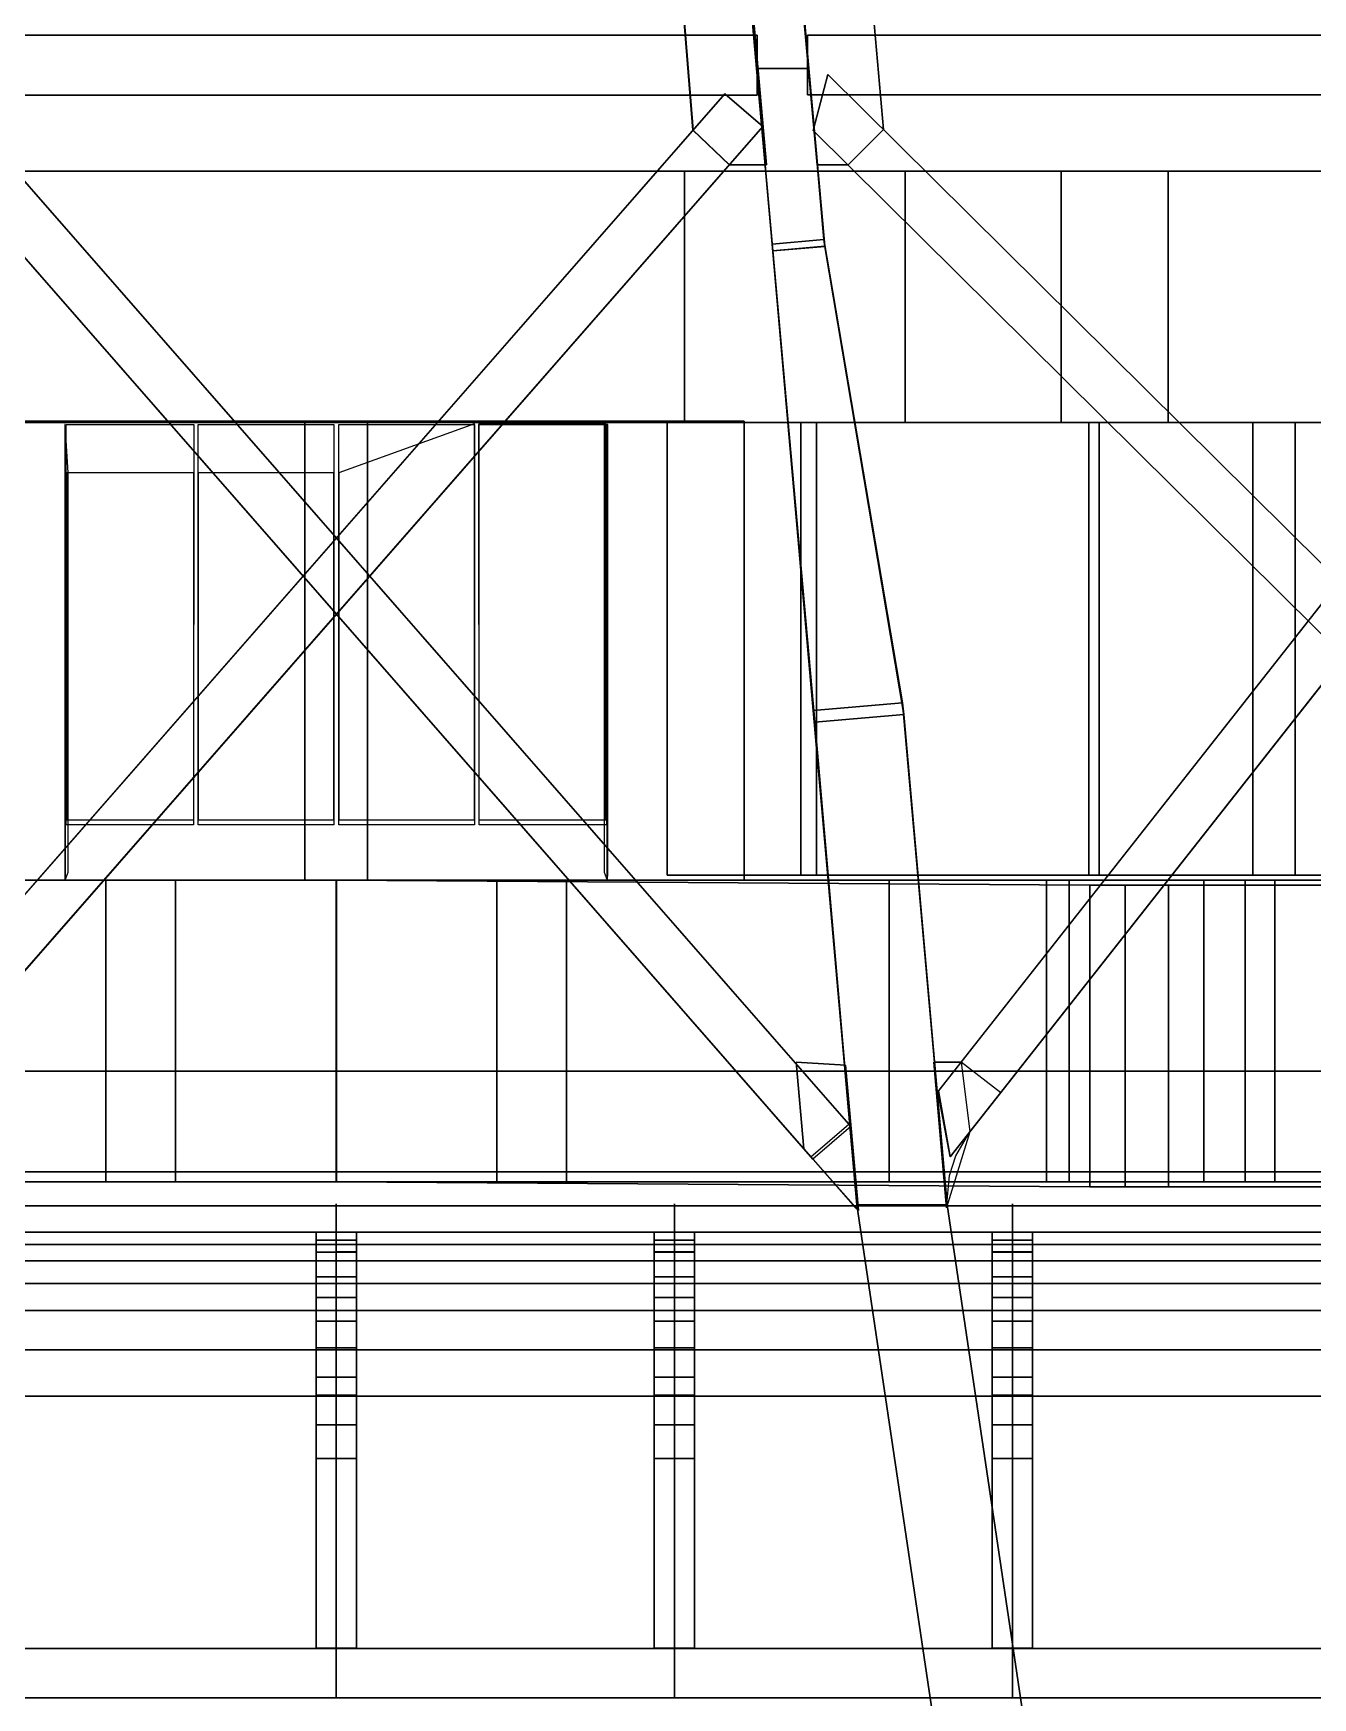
# Model space of a CAD drawing. Extents: x -24 to 24, y 14 to 139.
# Drawn here: x -1.19 to 3.82, y 56.73 to 63.25 of the extents above; entities that cross this region are included whole.
import ezdxf

# ---------------------------------------------------------------- set-up
doc = ezdxf.new("R2010")
doc.units = 0

msp = doc.modelspace()

# ---------------------------------------------------------------- linework, layer by layer
at = {"layer": 'sssss', "color": 253}
for points in [[(1.3966, 62.8691, 5.7753), (1.3448, 63.5037, 5.6901), (1.4905, 63.635, 5.6725), (1.6055, 63.635, 5.6725), (1.685, 62.7332, 5.7935), (1.5385, 62.7332, 5.7935)], [(1.6847, 62.7332, -5.7935), (1.6052, 63.6349, -5.6725), (1.4918, 63.6349, -5.6725), (1.3461, 63.5036, -5.6901), (1.3978, 62.869, -5.7753), (1.5397, 62.7332, -5.7935)], [(2.0961, 63.4047, -5.7038), (2.0399, 63.6503, -5.6708), (1.7997, 63.6503, -5.6708), (1.8832, 62.7332, -5.7939), (2.004, 62.7332, -5.7939), (2.1432, 62.8713, -5.7753)], [(1.8832, 62.7333, 5.7939), (1.7997, 63.6503, 5.6708), (2.0399, 63.6503, 5.6708), (2.0961, 63.4047, 5.7038), (2.1432, 62.8713, 5.7753), (2.004, 62.7333, 5.7939)], [(-1.0494, 59.964, -4.7736), (-1.0494, 61.5272, -4.7734), (-1.0612, 61.7169, -4.2716), (-1.0612, 59.933, -4.2716), (-1.0494, 59.9641, -4.7712)], [(1.0612, 61.7169, -4.2716), (1.0494, 61.7193, -4.7734), (1.0494, 59.964, -4.7736), (1.0494, 59.9641, -4.7712), (1.0612, 59.933, -4.2716)], [(2.988, 61.7243, 5.577), (1.8187, 61.7243, 4.4078), (1.8806, 61.7243, 4.346), (1.296, 61.7243, 3.7614), (3.5893, 61.7243, 1.4735), (5.0785, 61.7243, 2.9628), (5.0785, 61.7243, 3.2133), (4.6744, 61.7243, 3.6165), (4.0063, 61.7243, 2.9484), (2.9471, 61.7243, 4.005), (3.7545, 61.7243, 4.8123)], [(2.9471, 59.9527, 4.005), (4.0063, 59.9527, 2.9484), (4.6744, 59.9527, 3.6165), (5.0785, 59.9527, 3.2133), (5.0785, 59.9527, 2.9628), (3.5893, 59.9527, 1.4735), (1.296, 59.9527, 3.7614), (1.8806, 59.9527, 4.346), (1.8187, 59.9527, 4.4078), (2.988, 59.9527, 5.577), (3.7545, 59.9527, 4.8123)], [(1.9947, 59.2091, -6.2671), (1.8011, 59.2207, -6.265), (1.8311, 58.8807, -6.3106), (2.0314, 58.6516, -6.3413), (2.0449, 58.64, -6.3435)], [(2.4012, 58.7764, -6.3246), (2.4267, 58.8534, -6.3142), (2.4813, 58.9471, -6.3017), (2.6021, 59.1007, -6.2811), (2.4469, 59.2207, -6.265), (2.3395, 59.2197, -6.2646), (2.3896, 58.6506, -6.3409), (2.3897, 58.6516, -6.3413)], [(2.3896, 58.6506, 6.3409), (2.3395, 59.2197, 6.2646), (2.4469, 59.2207, 6.265), (2.4813, 58.9472, 6.3017), (2.3897, 58.6516, 6.3413)], [(-6.836, 58.752, -8.1004), (6.836, 58.752, -8.1004), (8.1004, 58.752, -6.836), (8.1004, 58.752, 6.836), (6.836, 58.752, 8.1004), (-6.6194, 58.752, 8.0585), (-8.0585, 58.752, 6.6194), (-8.1004, 58.752, -6.836)], [(-8.0585, 58.6576, 6.6194), (-8.1004, 58.6576, -6.836), (-6.836, 58.6576, -8.1004), (6.836, 58.6576, -8.1004), (8.1004, 58.6576, -6.836), (8.1004, 58.6576, 6.836), (6.836, 58.6576, 8.1004), (-6.6194, 58.6576, 8.0585)], [(0, 58.6654, -6.3302), (0, 56.7362, -6.7842), (0, 56.7362, -6.8651), (0, 57.6724, -7.0595), (0, 57.8047, -7.1059), (0, 57.9203, -7.1615), (0, 57.9907, -7.2022), (0, 58.1056, -7.2837), (0, 58.2099, -7.3769), (0, 58.3033, -7.4814), (0, 58.3844, -7.5955), (0, 58.4811, -7.7821), (0, 58.5275, -7.914), (0, 58.5591, -8.0506), (0, 58.6654, -8.0506)], [(0, 58.5591, 8.0506), (0, 58.5275, 7.914), (0, 58.4811, 7.7821), (0, 58.3844, 7.5955), (0, 58.3033, 7.4814), (0, 58.2099, 7.3769), (0, 58.1056, 7.2837), (0, 57.9908, 7.2022), (0, 57.9203, 7.1615), (0, 57.8047, 7.1059), (0, 57.6725, 7.0595), (0, 56.7362, 6.8651), (0, 56.7362, 6.7842), (0, 58.6654, 6.3302), (0, 58.6654, 8.0506)], [(0, 58.6654, 6.3302), (0, 56.7363, 6.7842), (0, 56.7363, 6.8651), (0, 57.6725, 7.0595), (0, 57.8047, 7.1059), (0, 57.9203, 7.1615), (0, 57.9908, 7.2022), (0, 58.1056, 7.2837), (0, 58.2099, 7.3769), (0, 58.3033, 7.4814), (0, 58.3844, 7.5955), (0, 58.4811, 7.7821), (0, 58.5276, 7.914), (0, 58.5591, 8.0506), (0, 58.6654, 8.0506)], [(0, 58.5591, -8.0506), (0, 58.5275, -7.914), (0, 58.4811, -7.7821), (0, 58.3844, -7.5955), (0, 58.3033, -7.4814), (0, 58.2099, -7.3769), (0, 58.1056, -7.2837), (0, 57.9908, -7.2022), (0, 57.9203, -7.1615), (0, 57.8047, -7.1059), (0, 57.6725, -7.0595), (0, 56.7362, -6.8651), (0, 56.7362, -6.7842), (0, 58.6654, -6.3302), (0, 58.6654, -8.0506)], [(1.3239, 58.6654, 6.3302), (1.3239, 56.7363, 6.7842), (1.3239, 56.7363, 6.8651), (1.3239, 57.6725, 7.0595), (1.3239, 57.8047, 7.1059), (1.3239, 57.9203, 7.1615), (1.3239, 57.9908, 7.2022), (1.3239, 58.1056, 7.2837), (1.3239, 58.2099, 7.3769), (1.3239, 58.3033, 7.4814), (1.3239, 58.3844, 7.5955), (1.3239, 58.4811, 7.7821), (1.3239, 58.5276, 7.914), (1.3239, 58.5591, 8.0506), (1.3239, 58.6654, 8.0506)], [(1.3239, 58.5591, -8.0506), (1.3239, 58.5275, -7.914), (1.3239, 58.4811, -7.7821), (1.3239, 58.3844, -7.5955), (1.3239, 58.3033, -7.4814), (1.3239, 58.2099, -7.3769), (1.3239, 58.1056, -7.2837), (1.3239, 57.9908, -7.2022), (1.3239, 57.9203, -7.1615), (1.3239, 57.8047, -7.1059), (1.3239, 57.6725, -7.0595), (1.3239, 56.7362, -6.8651), (1.3239, 56.7362, -6.7842), (1.3239, 58.6654, -6.3302), (1.3239, 58.6654, -8.0506)], [(2.6478, 58.6654, 6.3302), (2.6478, 56.7363, 6.7842), (2.6478, 56.7363, 6.8651), (2.6478, 57.6725, 7.0595), (2.6478, 57.8047, 7.1059), (2.6478, 57.9203, 7.1615), (2.6478, 57.9908, 7.2022), (2.6478, 58.1056, 7.2837), (2.6478, 58.2099, 7.3769), (2.6478, 58.3033, 7.4814), (2.6478, 58.3844, 7.5955), (2.6478, 58.4811, 7.7821), (2.6478, 58.5276, 7.914), (2.6478, 58.5591, 8.0506), (2.6478, 58.6654, 8.0506)], [(2.6478, 58.5591, -8.0506), (2.6478, 58.5275, -7.914), (2.6478, 58.4811, -7.7821), (2.6478, 58.3844, -7.5955), (2.6478, 58.3033, -7.4814), (2.6478, 58.2099, -7.3769), (2.6478, 58.1056, -7.2837), (2.6478, 57.9908, -7.2022), (2.6478, 57.9203, -7.1615), (2.6478, 57.8047, -7.1059), (2.6478, 57.6725, -7.0595), (2.6478, 56.7362, -6.8651), (2.6478, 56.7362, -6.7842), (2.6478, 58.6654, -6.3302), (2.6478, 58.6654, -8.0506)]]:
    msp.add_polyline3d(points, close=True, dxfattribs=at)
for points in [[(-2.2275, 62.7087, -5.3445), (2.2275, 62.7087, -5.3445), (2.839, 62.7087, -4.7321), (1.3641, 62.7087, -3.2571), (3.2571, 62.7087, -1.3641), (4.732, 62.7087, -2.8391)], [(4.3337, 62.7087, 5.3445), (-2.2275, 62.7087, 5.3445)], [(-2.2275, 61.7244, 5.3445), (4.3337, 61.7244, 5.3445)], [(4.732, 61.7244, -2.8391), (3.2571, 61.7244, -1.3641), (1.3641, 61.7244, -3.2571), (2.839, 61.7244, -4.7321), (2.2275, 61.7244, -5.3445), (-2.2275, 61.7244, -5.3445)], [(-2.87, 59.9331, -5.6131), (-0.9018, 59.9331, -5.6138), (-0.9018, 59.9331, -6.05), (-0.6296, 59.9331, -6.3225), (0, 59.9331, -6.3228), (0.6285, 59.9331, -6.3229), (0.9018, 59.9331, -6.0502), (0.902, 59.9331, -5.6139), (2.8696, 59.9331, -5.6136), (2.8696, 59.9331, -5.338), (3.5597, 59.9331, -5.3379), (3.5597, 59.9331, -5.0702), (2.1647, 59.9331, -3.6759), (2.1647, 59.9331, -3.3975), (2.7811, 59.9331, -2.7811), (3.3975, 59.9331, -2.1647), (3.6759, 59.9331, -2.1647), (5.0713, 59.9331, -3.5594)], [(4.0106, 59.9134, 4.894), (3.259, 59.9134, 5.6457), (3.0893, 59.9134, 5.4752), (2.951, 59.9134, 5.6144), (0.0008, 59.9331, 5.6139), (0.0009, 59.9331, 5.6532), (-1.4364, 59.9331, 5.6533)], [(5.0713, 58.752, -3.5594), (3.6759, 58.752, -2.1647), (3.3975, 58.752, -2.1647), (2.7811, 58.752, -2.7811), (2.1647, 58.752, -3.3975), (2.1647, 58.752, -3.6759), (3.5597, 58.752, -5.0702), (3.5597, 58.752, -5.3379), (2.8696, 58.752, -5.338), (2.8696, 58.752, -5.6136), (0.902, 58.752, -5.6139), (0.9018, 58.752, -6.0502), (0.6285, 58.752, -6.3229), (0, 58.752, -6.3228), (-0.6296, 58.752, -6.3225), (-0.9018, 58.752, -6.05), (-0.9018, 58.752, -5.6138), (-2.87, 58.752, -5.6131)], [(-1.4364, 58.752, 5.6533), (0.0009, 58.752, 5.6532), (0.0008, 58.752, 5.6139), (2.951, 58.7323, 5.6144), (3.0893, 58.7323, 5.4752), (3.259, 58.7323, 5.6457), (4.0106, 58.7323, 4.894)]]:
    msp.add_polyline3d(points, dxfattribs=at)
for points in [[(1.8505, 63.1102, 5.7469), (1.6457, 63.1102, 5.7469), (1.2743, 67.3228, 5.1816), (1.479, 67.3228, 5.1817)], [(1.6457, 63.1102, 5.7469), (1.6457, 63.1102, 5.5422), (1.2743, 67.3228, 4.9769), (1.2743, 67.3228, 5.1816)], [(1.6457, 63.1102, 5.5422), (1.8505, 63.1102, 5.5422), (1.479, 67.3228, 4.9769), (1.2743, 67.3228, 4.9769)], [(1.2743, 67.3228, -5.1816), (1.6457, 63.1102, -5.7469), (1.8505, 63.1102, -5.7469), (1.479, 67.3228, -5.1817)], [(1.2743, 67.3228, -4.9769), (1.6457, 63.1102, -5.5422), (1.6457, 63.1102, -5.7469), (1.2743, 67.3228, -5.1816)], [(1.479, 67.3228, -4.9769), (1.8505, 63.1102, -5.5422), (1.6457, 63.1102, -5.5422), (1.2743, 67.3228, -4.9769)], [(1.8505, 63.1102, 5.5422), (1.8505, 63.1102, 5.7469), (1.479, 67.3228, 5.1817), (1.479, 67.3228, 4.9769)], [(1.479, 67.3228, -5.1817), (1.8505, 63.1102, -5.7469), (1.8505, 63.1102, -5.5422), (1.479, 67.3228, -4.9769)], [(-1.6485, 63.0064, -5.7569), (1.6485, 63.0064, -5.7569), (1.6485, 63.2406, -5.7255), (-1.6485, 63.2406, -5.7255)], [(1.6485, 63.0065, 5.7569), (-1.6485, 63.0065, 5.7569), (-1.6485, 63.2406, 5.7255), (1.6485, 63.2406, 5.7255)], [(1.8454, 63.0067, -5.7569), (5.5442, 63.0067, -5.7569), (5.5259, 63.2408, -5.7255), (1.8454, 63.2408, -5.7255)], [(5.5442, 63.0067, 5.7569), (1.8454, 63.0067, 5.7569), (1.8454, 63.2408, 5.7255), (5.5259, 63.2408, 5.7255)], [(1.9095, 62.4406, 5.8368), (1.7063, 62.4232, 5.8392), (1.6457, 63.1102, 5.7469), (1.8505, 63.1102, 5.7469)], [(1.7063, 62.4232, 5.8392), (1.7098, 62.3965, 5.6379), (1.6457, 63.1102, 5.5422), (1.6457, 63.1102, 5.7469)], [(1.7098, 62.3965, 5.6379), (1.9131, 62.4142, 5.6356), (1.8505, 63.1102, 5.5422), (1.6457, 63.1102, 5.5422)], [(1.6457, 63.1102, -5.7469), (1.7063, 62.4232, -5.8392), (1.9095, 62.4405, -5.8368), (1.8505, 63.1102, -5.7469)], [(1.6457, 63.1102, -5.5422), (1.7098, 62.3964, -5.6379), (1.7063, 62.4232, -5.8392), (1.6457, 63.1102, -5.7469)], [(1.8505, 63.1102, -5.5422), (1.9131, 62.4141, -5.6356), (1.7098, 62.3964, -5.6379), (1.6457, 63.1102, -5.5422)], [(1.9131, 62.4142, 5.6356), (1.9095, 62.4406, 5.8368), (1.8505, 63.1102, 5.7469), (1.8505, 63.1102, 5.5422)], [(1.8505, 63.1102, -5.7469), (1.9095, 62.4405, -5.8368), (1.9131, 62.4141, -5.6356), (1.8505, 63.1102, -5.5422)], [(1.9247, 63.0873, -5.7438), (1.8677, 62.8678, -5.7732), (5.9467, 58.8277, -6.3153), (5.9362, 59.114, -6.2769)], [(1.9247, 63.0873, 5.7438), (5.9362, 59.1141, 6.2769), (5.9467, 58.8278, 6.3153), (1.8677, 62.8679, 5.7732)], [(5.5732, 62.8737, 5.7724), (2.404, 58.8494, 6.3124), (2.3553, 59.1041, 6.2782), (5.4823, 63.0762, 5.7453)], [(5.4823, 63.0761, -5.7453), (2.3584, 59.1078, -6.2768), (2.4035, 58.8491, -6.3127), (5.6375, 62.9561, -5.7614)], [(1.5214, 63.0115, -5.7561), (-2.0153, 58.9679, -6.2987), (-1.8666, 58.8401, -6.3158), (1.6701, 62.8837, -5.7732)], [(1.5213, 63.0113, 5.754), (1.67, 62.8835, 5.7711), (-1.8584, 58.8495, 6.3124), (-2.0071, 58.9773, 6.2952)], [(-1.5214, 63.0115, 5.7561), (2.0153, 58.9679, 6.2987), (1.8666, 58.8401, 6.3158), (-1.6701, 62.8837, 5.7732)], [(-1.5213, 63.0113, -5.754), (-1.67, 62.8835, -5.7711), (1.8584, 58.8495, -6.3124), (2.0071, 58.9773, -6.2952)], [(-2.2275, 62.7087, 5.3445), (4.3337, 62.7087, 5.3445), (4.3337, 61.7244, 5.3445), (-2.2275, 61.7244, 5.3445)], [(2.2275, 62.7087, -5.3445), (-2.2275, 62.7087, -5.3445), (-2.2275, 61.7244, -5.3445), (2.2275, 61.7244, -5.3445)], [(3.2571, 62.7087, -1.3641), (1.3641, 62.7087, -3.2571), (1.3641, 61.7244, -3.2571), (3.2571, 61.7244, -1.3641)], [(1.3641, 62.7087, -3.2571), (2.839, 62.7087, -4.7321), (2.839, 61.7244, -4.7321), (1.3641, 61.7244, -3.2571)], [(2.839, 62.7087, -4.7321), (2.2275, 62.7087, -5.3445), (2.2275, 61.7244, -5.3445), (2.839, 61.7244, -4.7321)], [(4.732, 62.7087, -2.8391), (3.2571, 62.7087, -1.3641), (3.2571, 61.7244, -1.3641), (4.732, 61.7244, -2.8391)], [(2.2169, 60.6276, 6.0813), (1.8673, 60.5976, 6.0853), (1.7063, 62.4232, 5.8392), (1.9095, 62.4406, 5.8368)], [(1.7063, 62.4232, -5.8392), (1.8673, 60.5976, -6.0853), (2.2169, 60.6275, -6.0813), (1.9095, 62.4405, -5.8368)], [(1.8673, 60.5976, 6.0853), (1.8735, 60.5516, 5.7372), (1.7098, 62.3965, 5.6379), (1.7063, 62.4232, 5.8392)], [(1.7098, 62.3964, -5.6379), (1.8735, 60.5516, -5.7372), (1.8673, 60.5976, -6.0853), (1.7063, 62.4232, -5.8392)], [(2.2231, 60.5815, 5.7332), (2.2169, 60.6276, 6.0813), (1.9095, 62.4406, 5.8368), (1.9131, 62.4142, 5.6356)], [(1.9095, 62.4405, -5.8368), (2.2169, 60.6275, -6.0813), (2.2231, 60.5815, -5.7332), (1.9131, 62.4141, -5.6356)], [(1.8735, 60.5516, 5.7372), (2.2231, 60.5815, 5.7332), (1.9131, 62.4142, 5.6356), (1.7098, 62.3965, 5.6379)], [(1.9131, 62.4141, -5.6356), (2.2231, 60.5815, -5.7332), (1.8735, 60.5516, -5.7372), (1.7098, 62.3964, -5.6379)], [(-0.1225, 61.7292, -1.5969), (1.5969, 61.7292, 0.1225), (0.122, 61.7292, 1.5965), (-1.5969, 61.7292, -0.1216)], [(0.122, 59.933, 1.5965), (-1.5969, 59.933, -0.1216), (-1.5969, 61.7292, -0.1216), (0.122, 61.7292, 1.5965)], [(-1.5969, 59.933, -0.1216), (-0.1225, 59.933, -1.5969), (-0.1225, 61.7292, -1.5969), (-1.5969, 61.7292, -0.1216)], [(-1.0612, 59.933, -4.2519), (-1.0612, 61.7169, -4.2519), (-1.0631, 61.7169, -3.75), (-1.063, 59.9525, -3.7402)], [(-1.0577, 60.1494, -3.7316), (-1.0576, 61.7169, -3.7316), (-0.558, 61.7169, -3.0973), (-0.5594, 60.1493, -3.0962)], [(-0.5413, 60.1493, -3.0906), (-0.5413, 61.7169, -3.0906), (-0.0098, 61.7169, -3.0906), (-0.0098, 60.1493, -3.0906)], [(-0.1225, 59.933, -1.5969), (1.5969, 59.933, 0.1225), (1.5969, 61.7292, 0.1225), (-0.1225, 61.7292, -1.5969)], [(0.5413, 61.7193, -5.2953), (0.0098, 61.5272, -5.2953), (0.0098, 60.169, -5.2953), (0.5413, 60.169, -5.2953)], [(0.0098, 61.7169, -3.0906), (0.5413, 61.7169, -3.0906), (0.5413, 60.1493, -3.0906), (0.0098, 60.1493, -3.0906)], [(1.5969, 59.933, 0.1225), (0.122, 59.933, 1.5965), (0.122, 61.7292, 1.5965), (1.5969, 61.7292, 0.1225)], [(0.5579, 61.7193, -5.2886), (0.5579, 60.169, -5.2886), (1.0561, 60.169, -4.7904), (1.0559, 61.7193, -4.7905)], [(0.558, 61.7169, -3.0973), (1.0576, 61.7169, -3.7316), (1.0577, 60.1494, -3.7316), (0.5594, 60.1493, -3.0962)], [(1.0631, 61.7169, -3.75), (1.0612, 61.7169, -4.2519), (1.0612, 59.933, -4.2519), (1.063, 59.9525, -3.7402)], [(1.296, 61.7243, 3.7614), (1.8806, 61.7243, 4.346), (1.8806, 59.9527, 4.346), (1.296, 59.9527, 3.7614)], [(3.5893, 61.7243, 1.4735), (1.296, 61.7243, 3.7614), (1.296, 59.9527, 3.7614), (3.5893, 59.9527, 1.4735)], [(1.8187, 61.7243, 4.4078), (2.988, 61.7243, 5.577), (2.988, 59.9527, 5.577), (1.8187, 59.9527, 4.4078)], [(1.8806, 61.7243, 4.346), (1.8187, 61.7243, 4.4078), (1.8187, 59.9527, 4.4078), (1.8806, 59.9527, 4.346)], [(2.9471, 61.7243, 4.005), (4.0063, 61.7243, 2.9484), (4.0063, 59.9527, 2.9484), (2.9471, 59.9527, 4.005)], [(3.7545, 61.7243, 4.8123), (2.9471, 61.7243, 4.005), (2.9471, 59.9527, 4.005), (3.7545, 59.9527, 4.8123)], [(2.988, 61.7243, 5.577), (3.7545, 61.7243, 4.8123), (3.7545, 59.9527, 4.8123), (2.988, 59.9527, 5.577)], [(5.0785, 61.7243, 2.9628), (3.5893, 61.7243, 1.4735), (3.5893, 59.9527, 1.4735), (5.0785, 59.9527, 2.9628)], [(-1.0561, 60.169, -4.7904), (-0.5579, 60.169, -5.2886), (-0.5579, 61.5272, -5.2886), (-1.0559, 61.5272, -4.7905)], [(-0.0098, 60.169, -5.2953), (-0.0098, 61.5272, -5.2953), (-0.5413, 61.5272, -5.2953), (-0.5413, 60.169, -5.2953)], [(2.3923, 58.6614, 6.3453), (2.0379, 58.6614, 6.3453), (1.8673, 60.5976, 6.0853), (2.2169, 60.6276, 6.0813)], [(1.8673, 60.5976, -6.0853), (2.0379, 58.6614, -6.3453), (2.3923, 58.6614, -6.3453), (2.2169, 60.6275, -6.0813)], [(2.0379, 58.6614, 6.3453), (2.038, 58.6614, 5.9909), (1.8735, 60.5516, 5.7372), (1.8673, 60.5976, 6.0853)], [(1.8735, 60.5516, -5.7372), (2.038, 58.6614, -5.9909), (2.0379, 58.6614, -6.3453), (1.8673, 60.5976, -6.0853)], [(2.3923, 58.6614, 5.991), (2.3923, 58.6614, 6.3453), (2.2169, 60.6276, 6.0813), (2.2231, 60.5815, 5.7332)], [(2.2169, 60.6275, -6.0813), (2.3923, 58.6614, -6.3453), (2.3923, 58.6614, -5.991), (2.2231, 60.5815, -5.7332)], [(2.038, 58.6614, 5.9909), (2.3923, 58.6614, 5.991), (2.2231, 60.5815, 5.7332), (1.8735, 60.5516, 5.7372)], [(2.2231, 60.5815, -5.7332), (2.3923, 58.6614, -5.991), (2.038, 58.6614, -5.9909), (1.8735, 60.5516, -5.7372)], [(-0.9018, 59.9331, -5.6138), (-2.87, 59.9331, -5.6131), (-2.87, 58.752, -5.6131), (-0.9018, 58.752, -5.6138)], [(0.122, 59.933, 1.5965), (1.5969, 59.933, 0.1225), (-0.1225, 59.933, -1.5969), (-1.5969, 59.933, -0.1216)], [(-1.4364, 58.752, 5.6533), (-1.4364, 59.9331, 5.6533), (0.0009, 59.9331, 5.6532), (0.0009, 58.752, 5.6532)], [(-0.9018, 59.9331, -6.05), (-0.9018, 59.9331, -5.6138), (-0.9018, 58.752, -5.6138), (-0.9018, 58.752, -6.05)], [(-0.6296, 59.9331, -6.3225), (-0.9018, 59.9331, -6.05), (-0.9018, 58.752, -6.05), (-0.6296, 58.752, -6.3225)], [(0, 59.9331, -6.3228), (-0.6296, 59.9331, -6.3225), (-0.6296, 58.752, -6.3225), (0, 58.752, -6.3228)], [(0.6285, 59.9331, -6.3229), (0, 59.9331, -6.3228), (0, 58.752, -6.3228), (0.6285, 58.752, -6.3229)], [(0.0008, 58.752, 5.6139), (0.0009, 58.752, 5.6532), (0.0009, 59.9331, 5.6532), (0.0008, 59.9331, 5.6139)], [(0.0008, 58.752, 5.6139), (0.0008, 59.9331, 5.6139), (2.951, 59.9134, 5.6144), (2.951, 58.7323, 5.6144)], [(0.9018, 59.9331, -6.0502), (0.6285, 59.9331, -6.3229), (0.6285, 58.752, -6.3229), (0.9018, 58.752, -6.0502)], [(0.902, 59.9331, -5.6139), (0.9018, 59.9331, -6.0502), (0.9018, 58.752, -6.0502), (0.902, 58.752, -5.6139)], [(2.8696, 59.9331, -5.6136), (0.902, 59.9331, -5.6139), (0.902, 58.752, -5.6139), (2.8696, 58.752, -5.6136)], [(2.1647, 59.9331, -3.6759), (3.5597, 59.9331, -5.0702), (3.5597, 58.752, -5.0702), (2.1647, 58.752, -3.6759)], [(2.1647, 59.9331, -3.3975), (2.1647, 59.9331, -3.6759), (2.1647, 58.752, -3.6759), (2.1647, 58.752, -3.3975)], [(2.7811, 59.9331, -2.7811), (2.1647, 59.9331, -3.3975), (2.1647, 58.752, -3.3975), (2.7811, 58.752, -2.7811)], [(2.7811, 58.752, -2.7811), (3.3975, 58.752, -2.1647), (3.3975, 59.9331, -2.1647), (2.7811, 59.9331, -2.7811)], [(2.8696, 59.9331, -5.338), (2.8696, 59.9331, -5.6136), (2.8696, 58.752, -5.6136), (2.8696, 58.752, -5.338)], [(3.5597, 59.9331, -5.3379), (2.8696, 59.9331, -5.338), (2.8696, 58.752, -5.338), (3.5597, 58.752, -5.3379)], [(2.951, 59.9134, 5.6144), (3.0893, 59.9134, 5.4752), (3.0893, 58.7323, 5.4752), (2.951, 58.7323, 5.6144)], [(3.0893, 59.9134, 5.4752), (3.259, 59.9134, 5.6457), (3.259, 58.7323, 5.6457), (3.0893, 58.7323, 5.4752)], [(3.259, 59.9134, 5.6457), (4.0106, 59.9134, 4.894), (4.0106, 58.7323, 4.894), (3.259, 58.7323, 5.6457)], [(3.3975, 58.752, -2.1647), (3.6759, 58.752, -2.1647), (3.6759, 59.9331, -2.1647), (3.3975, 59.9331, -2.1647)], [(3.5597, 59.9331, -5.0702), (3.5597, 59.9331, -5.3379), (3.5597, 58.752, -5.3379), (3.5597, 58.752, -5.0702)], [(3.6759, 58.752, -2.1647), (5.0713, 58.752, -3.5594), (5.0713, 59.9331, -3.5594), (3.6759, 59.9331, -2.1647)], [(-0.0003, 59.1852, 8.0414), (0.0002, 59.1852, 8.1005), (-6.8113, 59.1852, 8.1009), (-6.8118, 59.1852, 8.0418)], [(-0.0003, 58.7915, 8.0414), (-0.0003, 59.1852, 8.0414), (-6.8118, 59.1852, 8.0418), (-6.8118, 58.7915, 8.0418)], [(-6.8118, 58.7913, -8.1004), (0.0008, 58.7913, -8.1004), (0.0007, 59.185, -8.1004), (-6.8118, 59.185, -8.1004)], [(-6.8118, 59.185, -8.0414), (0.0008, 59.185, -8.0414), (0.0008, 58.7913, -8.0414), (-6.8118, 58.7913, -8.0414)], [(-6.8118, 59.185, -8.1004), (0.0007, 59.185, -8.1004), (0.0008, 59.185, -8.0414), (-6.8118, 59.185, -8.0414)], [(0.0002, 59.1852, 8.1005), (0.0002, 58.7915, 8.1005), (-6.8114, 58.7915, 8.1009), (-6.8113, 59.1852, 8.1009)], [(-0.0007, 59.1851, 8.1004), (-0.0008, 58.7914, 8.1004), (-0.0008, 58.7914, 8.0414), (-0.0008, 59.1851, 8.0414)], [(6.8118, 58.7914, 8.1004), (-0.0008, 58.7914, 8.1004), (-0.0007, 59.1851, 8.1004), (6.8118, 59.1851, 8.1004)], [(6.8118, 59.1851, 8.0414), (-0.0008, 59.1851, 8.0414), (-0.0008, 58.7914, 8.0414), (6.8118, 58.7914, 8.0414)], [(6.8118, 59.1851, 8.1004), (-0.0007, 59.1851, 8.1004), (-0.0008, 59.1851, 8.0414), (6.8118, 59.1851, 8.0414)], [(-0.0003, 58.7915, 8.0414), (0.0002, 58.7915, 8.1005), (0.0002, 59.1852, 8.1005), (-0.0003, 59.1852, 8.0414)], [(0.0003, 58.7915, -8.0414), (-0.0002, 58.7915, -8.1005), (-0.0002, 59.1852, -8.1005), (0.0003, 59.1852, -8.0414)], [(-0.0002, 59.1852, -8.1005), (-0.0002, 58.7915, -8.1005), (6.8114, 58.7915, -8.1009), (6.8113, 59.1852, -8.1009)], [(0.0003, 59.1852, -8.0414), (-0.0002, 59.1852, -8.1005), (6.8113, 59.1852, -8.1009), (6.8118, 59.1852, -8.0418)], [(0.0003, 58.7915, -8.0414), (0.0003, 59.1852, -8.0414), (6.8118, 59.1852, -8.0418), (6.8118, 58.7915, -8.0418)], [(0.0007, 59.185, -8.1004), (0.0008, 58.7913, -8.1004), (0.0008, 58.7913, -8.0414), (0.0008, 59.185, -8.0414)], [(1.8311, 58.8807, 6.3106), (1.8011, 59.2207, 6.265), (1.9947, 59.2091, 6.2671), (2.0449, 58.64, 6.3435)], [(0.0002, 58.7915, 8.1005), (-0.0003, 58.7915, 8.0414), (-6.8118, 58.7915, 8.0418), (-6.8114, 58.7915, 8.1009)], [(-6.8118, 58.7913, -8.0414), (0.0008, 58.7913, -8.0414), (0.0008, 58.7913, -8.1004), (-6.8118, 58.7913, -8.1004)], [(6.8118, 58.7914, 8.0414), (-0.0008, 58.7914, 8.0414), (-0.0008, 58.7914, 8.1004), (6.8118, 58.7914, 8.1004)], [(-0.0002, 58.7915, -8.1005), (0.0003, 58.7915, -8.0414), (6.8118, 58.7915, -8.0418), (6.8114, 58.7915, -8.1009)], [(-6.836, 58.6576, -8.1004), (6.836, 58.6576, -8.1004), (6.836, 58.752, -8.1004), (-6.836, 58.752, -8.1004)], [(6.836, 58.6576, 8.1004), (-6.6194, 58.6576, 8.0585), (-6.6194, 58.752, 8.0585), (6.836, 58.752, 8.1004)], [(2.6789, 56.7323, 6.796), (2.3257, 56.7323, 6.796), (2.0379, 58.6614, 6.3453), (2.3923, 58.6614, 6.3453)], [(2.3257, 56.7323, 6.796), (2.3257, 56.7323, 6.4429), (2.038, 58.6614, 5.9909), (2.0379, 58.6614, 6.3453)], [(2.0379, 58.6614, -6.3453), (2.3257, 56.7323, -6.796), (2.6789, 56.7323, -6.796), (2.3923, 58.6614, -6.3453)], [(2.038, 58.6614, -5.9909), (2.3257, 56.7323, -6.4429), (2.3257, 56.7323, -6.796), (2.0379, 58.6614, -6.3453)], [(2.3257, 56.7323, 6.4429), (2.6789, 56.7323, 6.4429), (2.3923, 58.6614, 5.991), (2.038, 58.6614, 5.9909)], [(2.3923, 58.6614, -5.991), (2.6789, 56.7323, -6.4429), (2.3257, 56.7323, -6.4429), (2.038, 58.6614, -5.9909)], [(2.6789, 56.7323, 6.4429), (2.6789, 56.7323, 6.796), (2.3923, 58.6614, 6.3453), (2.3923, 58.6614, 5.991)], [(2.3923, 58.6614, -6.3453), (2.6789, 56.7323, -6.796), (2.6789, 56.7323, -6.4429), (2.3923, 58.6614, -5.991)], [(0, 58.5069, -7.12), (0, 58.5551, -7.2515), (-1.3239, 58.5551, -7.2515), (-1.3239, 58.5069, -7.12)], [(-1.3239, 58.5551, 7.2515), (0, 58.5551, 7.2515), (0, 58.5069, 7.12), (-1.3239, 58.5069, 7.12)], [(0, 56.926, -6.9135), (0, 58.5551, -7.2515), (-0.0787, 58.5551, -7.2515), (-0.0787, 56.926, -6.9135)], [(0, 58.5236, -7.9219), (0, 58.5551, -8.0585), (-0.0787, 58.5551, -8.0585), (-0.0787, 58.5236, -7.9219)], [(-0.0787, 58.5551, 7.2515), (0, 58.5551, 7.2515), (0, 56.926, 6.9135), (-0.0787, 56.926, 6.9135)], [(-0.0787, 58.5551, 8.0585), (0, 58.5551, 8.0585), (0, 58.5236, 7.9219), (-0.0787, 58.5236, 7.9219)], [(0, 58.4771, -7.79), (0, 58.5236, -7.9219), (-0.0787, 58.5236, -7.9219), (-0.0787, 58.4771, -7.79)], [(-0.0787, 58.5236, 7.9219), (0, 58.5236, 7.9219), (0, 58.4771, 7.79), (-0.0787, 58.4771, 7.79)], [(0, 58.507, 7.12), (0, 58.5551, 7.2515), (1.3239, 58.5551, 7.2515), (1.3239, 58.507, 7.12)], [(0, 56.926, 6.9135), (0, 58.5551, 7.2515), (0.0787, 58.5551, 7.2515), (0.0787, 56.926, 6.9135)], [(0, 58.5236, 7.9219), (0, 58.5551, 8.0585), (0.0787, 58.5551, 8.0585), (0.0787, 58.5236, 7.9219)], [(1.3239, 58.5551, -7.2515), (0, 58.5551, -7.2515), (0, 58.5069, -7.12), (1.3239, 58.5069, -7.12)], [(0.0787, 58.5551, -7.2515), (0, 58.5551, -7.2515), (0, 56.926, -6.9135), (0.0787, 56.926, -6.9135)], [(0.0787, 58.5551, -8.0585), (0, 58.5551, -8.0585), (0, 58.5236, -7.9219), (0.0787, 58.5236, -7.9219)], [(0, 58.4772, 7.79), (0, 58.5236, 7.9219), (0.0787, 58.5236, 7.9219), (0.0787, 58.4772, 7.79)], [(0.0787, 58.5236, -7.9219), (0, 58.5236, -7.9219), (0, 58.4771, -7.79), (0.0787, 58.4771, -7.79)], [(1.2451, 56.926, 6.9135), (1.2451, 58.5551, 7.2515), (1.4026, 58.5551, 7.2515), (1.4026, 56.926, 6.9135)], [(1.2451, 58.5236, 7.9219), (1.2451, 58.5551, 8.0585), (1.4026, 58.5551, 8.0585), (1.4026, 58.5236, 7.9219)], [(1.4026, 58.5551, -7.2515), (1.2451, 58.5551, -7.2515), (1.2451, 56.926, -6.9135), (1.4026, 56.926, -6.9135)], [(1.4026, 58.5551, -8.0585), (1.2451, 58.5551, -8.0585), (1.2451, 58.5236, -7.9219), (1.4026, 58.5236, -7.9219)], [(1.2451, 58.4772, 7.79), (1.2451, 58.5236, 7.9219), (1.4026, 58.5236, 7.9219), (1.4026, 58.4772, 7.79)], [(1.4026, 58.5236, -7.9219), (1.2451, 58.5236, -7.9219), (1.2451, 58.4771, -7.79), (1.4026, 58.4771, -7.79)], [(1.3239, 58.507, 7.12), (1.3239, 58.5551, 7.2515), (2.6478, 58.5551, 7.2515), (2.6478, 58.507, 7.12)], [(2.6478, 58.5551, -7.2515), (1.3239, 58.5551, -7.2515), (1.3239, 58.5069, -7.12), (2.6478, 58.5069, -7.12)], [(2.569, 56.926, 6.9135), (2.569, 58.5551, 7.2515), (2.7265, 58.5551, 7.2515), (2.7265, 56.926, 6.9135)], [(2.569, 58.5236, 7.9219), (2.569, 58.5551, 8.0585), (2.7265, 58.5551, 8.0585), (2.7265, 58.5236, 7.9219)], [(2.7265, 58.5551, -7.2515), (2.569, 58.5551, -7.2515), (2.569, 56.926, -6.9135), (2.7265, 56.926, -6.9135)], [(2.7265, 58.5551, -8.0585), (2.569, 58.5551, -8.0585), (2.569, 58.5236, -7.9219), (2.7265, 58.5236, -7.9219)], [(2.569, 58.4772, 7.79), (2.569, 58.5236, 7.9219), (2.7265, 58.5236, 7.9219), (2.7265, 58.4772, 7.79)], [(2.7265, 58.5236, -7.9219), (2.569, 58.5236, -7.9219), (2.569, 58.4771, -7.79), (2.7265, 58.4771, -7.79)], [(2.6478, 58.507, 7.12), (2.6478, 58.5551, 7.2515), (3.9717, 58.5551, 7.2515), (3.9717, 58.507, 7.12)], [(3.9717, 58.5551, -7.2515), (2.6478, 58.5551, -7.2515), (2.6478, 58.5069, -7.12), (3.9717, 58.5069, -7.12)], [(0, 58.4427, -7.0217), (0, 58.5069, -7.12), (-1.3239, 58.5069, -7.12), (-1.3239, 58.4427, -7.0217)], [(-1.3239, 58.5069, 7.12), (0, 58.5069, 7.12), (0, 58.4427, 7.0217), (-1.3239, 58.4427, 7.0217)], [(0, 58.3804, -7.6034), (0, 58.4771, -7.79), (-0.0787, 58.4771, -7.79), (-0.0787, 58.3804, -7.6034)], [(-0.0787, 58.4771, 7.79), (0, 58.4771, 7.79), (0, 58.3805, 7.6034), (-0.0787, 58.3805, 7.6034)], [(0, 58.4427, 7.0217), (0, 58.507, 7.12), (1.3239, 58.507, 7.12), (1.3239, 58.4427, 7.0217)], [(1.3239, 58.5069, -7.12), (0, 58.5069, -7.12), (0, 58.4427, -7.0217), (1.3239, 58.4427, -7.0217)], [(0, 58.3805, 7.6034), (0, 58.4772, 7.79), (0.0787, 58.4772, 7.79), (0.0787, 58.3805, 7.6034)], [(0.0787, 58.4771, -7.79), (0, 58.4771, -7.79), (0, 58.3805, -7.6034), (0.0787, 58.3805, -7.6034)], [(1.2451, 58.3805, 7.6034), (1.2451, 58.4772, 7.79), (1.4026, 58.4772, 7.79), (1.4026, 58.3805, 7.6034)], [(1.4026, 58.4771, -7.79), (1.2451, 58.4771, -7.79), (1.2451, 58.3805, -7.6034), (1.4026, 58.3805, -7.6034)], [(1.3239, 58.4427, 7.0217), (1.3239, 58.507, 7.12), (2.6478, 58.507, 7.12), (2.6478, 58.4427, 7.0217)], [(2.6478, 58.5069, -7.12), (1.3239, 58.5069, -7.12), (1.3239, 58.4427, -7.0217), (2.6478, 58.4427, -7.0217)], [(2.569, 58.3805, 7.6034), (2.569, 58.4772, 7.79), (2.7265, 58.4772, 7.79), (2.7265, 58.3805, 7.6034)], [(2.7265, 58.4771, -7.79), (2.569, 58.4771, -7.79), (2.569, 58.3805, -7.6034), (2.7265, 58.3805, -7.6034)], [(2.6478, 58.4427, 7.0217), (2.6478, 58.507, 7.12), (3.9717, 58.507, 7.12), (3.9717, 58.4427, 7.0217)], [(3.9717, 58.5069, -7.12), (2.6478, 58.5069, -7.12), (2.6478, 58.4427, -7.0217), (3.9717, 58.4427, -7.0217)], [(0, 58.3541, -6.9365), (0, 58.4427, -7.0217), (-1.3239, 58.4427, -7.0217), (-1.3239, 58.3541, -6.9365)], [(-1.3239, 58.4427, 7.0217), (0, 58.4427, 7.0217), (0, 58.3541, 6.9365), (-1.3239, 58.3541, 6.9365)], [(0, 58.3541, 6.9365), (0, 58.4427, 7.0217), (1.3239, 58.4427, 7.0217), (1.3239, 58.3541, 6.9365)], [(1.3239, 58.4427, -7.0217), (0, 58.4427, -7.0217), (0, 58.3541, -6.9365), (1.3239, 58.3541, -6.9365)], [(1.3239, 58.3541, 6.9365), (1.3239, 58.4427, 7.0217), (2.6478, 58.4427, 7.0217), (2.6478, 58.3541, 6.9365)], [(2.6478, 58.4427, -7.0217), (1.3239, 58.4427, -7.0217), (1.3239, 58.3541, -6.9365), (2.6478, 58.3541, -6.9365)], [(2.6478, 58.3541, 6.9365), (2.6478, 58.4427, 7.0217), (3.9717, 58.4427, 7.0217), (3.9717, 58.3541, 6.9365)], [(3.9717, 58.4427, -7.0217), (2.6478, 58.4427, -7.0217), (2.6478, 58.3541, -6.9365), (3.9717, 58.3541, -6.9365)], [(0, 58.2486, -6.8949), (0, 58.3541, -6.9365), (-1.3239, 58.3541, -6.9365), (-1.3239, 58.2486, -6.8949)], [(-1.3239, 58.3541, 6.9365), (0, 58.3541, 6.9365), (0, 58.2486, 6.8949), (-1.3239, 58.2486, 6.8949)], [(-0.0787, 58.3805, 7.6034), (0, 58.3805, 7.6034), (0, 58.2994, 7.4893), (-0.0787, 58.2994, 7.4893)], [(0, 58.2994, -7.4893), (0, 58.3804, -7.6034), (-0.0787, 58.3804, -7.6034), (-0.0787, 58.2994, -7.4893)], [(0, 58.2994, 7.4893), (0, 58.3805, 7.6034), (0.0787, 58.3805, 7.6034), (0.0787, 58.2994, 7.4893)], [(0.0787, 58.3805, -7.6034), (0, 58.3805, -7.6034), (0, 58.2994, -7.4893), (0.0787, 58.2994, -7.4893)], [(0, 58.2486, 6.8949), (0, 58.3541, 6.9365), (1.3239, 58.3541, 6.9365), (1.3239, 58.2486, 6.8949)], [(1.3239, 58.3541, -6.9365), (0, 58.3541, -6.9365), (0, 58.2486, -6.8949), (1.3239, 58.2486, -6.8949)], [(1.2451, 58.2994, 7.4893), (1.2451, 58.3805, 7.6034), (1.4026, 58.3805, 7.6034), (1.4026, 58.2994, 7.4893)], [(1.4026, 58.3805, -7.6034), (1.2451, 58.3805, -7.6034), (1.2451, 58.2994, -7.4893), (1.4026, 58.2994, -7.4893)], [(1.3239, 58.2486, 6.8949), (1.3239, 58.3541, 6.9365), (2.6478, 58.3541, 6.9365), (2.6478, 58.2486, 6.8949)], [(2.6478, 58.3541, -6.9365), (1.3239, 58.3541, -6.9365), (1.3239, 58.2486, -6.8949), (2.6478, 58.2486, -6.8949)], [(2.569, 58.2994, 7.4893), (2.569, 58.3805, 7.6034), (2.7265, 58.3805, 7.6034), (2.7265, 58.2994, 7.4893)], [(2.7265, 58.3805, -7.6034), (2.569, 58.3805, -7.6034), (2.569, 58.2994, -7.4893), (2.7265, 58.2994, -7.4893)], [(2.6478, 58.2486, 6.8949), (2.6478, 58.3541, 6.9365), (3.9717, 58.3541, 6.9365), (3.9717, 58.2486, 6.8949)], [(3.9717, 58.3541, -6.9365), (2.6478, 58.3541, -6.9365), (2.6478, 58.2486, -6.8949), (3.9717, 58.2486, -6.8949)], [(0, 58.2058, -7.3848), (0, 58.2994, -7.4893), (-0.0787, 58.2994, -7.4893), (-0.0787, 58.2058, -7.3848)], [(-0.0787, 58.2994, 7.4893), (0, 58.2994, 7.4893), (0, 58.2058, 7.3848), (-0.0787, 58.2058, 7.3848)], [(0, 58.2058, 7.3848), (0, 58.2994, 7.4893), (0.0787, 58.2994, 7.4893), (0.0787, 58.2058, 7.3848)], [(0.0787, 58.2994, -7.4893), (0, 58.2994, -7.4893), (0, 58.2058, -7.3848), (0.0787, 58.2058, -7.3848)], [(1.2451, 58.2058, 7.3848), (1.2451, 58.2994, 7.4893), (1.4026, 58.2994, 7.4893), (1.4026, 58.2058, 7.3848)], [(1.4026, 58.2994, -7.4893), (1.2451, 58.2994, -7.4893), (1.2451, 58.2058, -7.3848), (1.4026, 58.2058, -7.3848)], [(2.569, 58.2058, 7.3848), (2.569, 58.2994, 7.4893), (2.7265, 58.2994, 7.4893), (2.7265, 58.2058, 7.3848)], [(2.7265, 58.2994, -7.4893), (2.569, 58.2994, -7.4893), (2.569, 58.2058, -7.3848), (2.7265, 58.2058, -7.3848)], [(0, 58.0944, -6.8565), (0, 58.2486, -6.8949), (-1.3239, 58.2486, -6.8949), (-1.3239, 58.0944, -6.8565)], [(-1.3239, 58.2486, 6.8949), (0, 58.2486, 6.8949), (0, 58.0944, 6.8565), (-1.3239, 58.0944, 6.8565)], [(0, 58.1016, -7.2916), (0, 58.2058, -7.3848), (-0.0787, 58.2058, -7.3848), (-0.0787, 58.1016, -7.2916)], [(-0.0787, 58.2058, 7.3848), (0, 58.2058, 7.3848), (0, 58.1016, 7.2916), (-0.0787, 58.1016, 7.2916)], [(0, 58.0944, 6.8565), (0, 58.2486, 6.8949), (1.3239, 58.2486, 6.8949), (1.3239, 58.0944, 6.8565)], [(1.3239, 58.2486, -6.8949), (0, 58.2486, -6.8949), (0, 58.0944, -6.8565), (1.3239, 58.0944, -6.8565)], [(0, 58.1016, 7.2916), (0, 58.2058, 7.3848), (0.0787, 58.2058, 7.3848), (0.0787, 58.1016, 7.2916)], [(0.0787, 58.2058, -7.3848), (0, 58.2058, -7.3848), (0, 58.1016, -7.2916), (0.0787, 58.1016, -7.2916)], [(1.2451, 58.1016, 7.2916), (1.2451, 58.2058, 7.3848), (1.4026, 58.2058, 7.3848), (1.4026, 58.1016, 7.2916)], [(1.4026, 58.2058, -7.3848), (1.2451, 58.2058, -7.3848), (1.2451, 58.1016, -7.2916), (1.4026, 58.1016, -7.2916)], [(1.3239, 58.0944, 6.8565), (1.3239, 58.2486, 6.8949), (2.6478, 58.2486, 6.8949), (2.6478, 58.0944, 6.8565)], [(2.6478, 58.2486, -6.8949), (1.3239, 58.2486, -6.8949), (1.3239, 58.0944, -6.8565), (2.6478, 58.0944, -6.8565)], [(2.569, 58.1016, 7.2916), (2.569, 58.2058, 7.3848), (2.7265, 58.2058, 7.3848), (2.7265, 58.1016, 7.2916)], [(2.7265, 58.2058, -7.3848), (2.569, 58.2058, -7.3848), (2.569, 58.1016, -7.2916), (2.7265, 58.1016, -7.2916)], [(2.6478, 58.0944, 6.8565), (2.6478, 58.2486, 6.8949), (3.9717, 58.2486, 6.8949), (3.9717, 58.0944, 6.8565)], [(3.9717, 58.2486, -6.8949), (2.6478, 58.2486, -6.8949), (2.6478, 58.0944, -6.8565), (3.9717, 58.0944, -6.8565)], [(0, 57.9134, -6.842), (0, 58.0944, -6.8565), (-1.3239, 58.0944, -6.8565), (-1.3239, 57.9134, -6.842)], [(-1.3239, 58.0944, 6.8565), (0, 58.0944, 6.8565), (0, 57.9134, 6.842), (-1.3239, 57.9134, 6.842)], [(0, 57.9868, -7.2101), (0, 58.1016, -7.2916), (-0.0787, 58.1016, -7.2916), (-0.0787, 57.9868, -7.2101)], [(-0.0787, 58.1016, 7.2916), (0, 58.1016, 7.2916), (0, 57.9868, 7.2101), (-0.0787, 57.9868, 7.2101)], [(0, 57.9868, 7.2101), (0, 58.1016, 7.2916), (0.0787, 58.1016, 7.2916), (0.0787, 57.9868, 7.2101)], [(0.0787, 58.1016, -7.2916), (0, 58.1016, -7.2916), (0, 57.9868, -7.2101), (0.0787, 57.9868, -7.2101)], [(0, 57.9134, 6.842), (0, 58.0944, 6.8565), (1.3239, 58.0944, 6.8565), (1.3239, 57.9134, 6.842)], [(1.3239, 58.0944, -6.8565), (0, 58.0944, -6.8565), (0, 57.9134, -6.842), (1.3239, 57.9134, -6.842)], [(1.2451, 57.9868, 7.2101), (1.2451, 58.1016, 7.2916), (1.4026, 58.1016, 7.2916), (1.4026, 57.9868, 7.2101)], [(1.4026, 58.1016, -7.2916), (1.2451, 58.1016, -7.2916), (1.2451, 57.9868, -7.2101), (1.4026, 57.9868, -7.2101)], [(1.3239, 57.9134, 6.842), (1.3239, 58.0944, 6.8565), (2.6478, 58.0944, 6.8565), (2.6478, 57.9134, 6.842)], [(2.6478, 58.0944, -6.8565), (1.3239, 58.0944, -6.8565), (1.3239, 57.9134, -6.842), (2.6478, 57.9134, -6.842)], [(2.569, 57.9868, 7.2101), (2.569, 58.1016, 7.2916), (2.7265, 58.1016, 7.2916), (2.7265, 57.9868, 7.2101)], [(2.7265, 58.1016, -7.2916), (2.569, 58.1016, -7.2916), (2.569, 57.9868, -7.2101), (2.7265, 57.9868, -7.2101)], [(2.6478, 57.9134, 6.842), (2.6478, 58.0944, 6.8565), (3.9717, 58.0944, 6.8565), (3.9717, 57.9134, 6.842)], [(3.9717, 58.0944, -6.8565), (2.6478, 58.0944, -6.8565), (2.6478, 57.9134, -6.842), (3.9717, 57.9134, -6.842)], [(0, 57.9163, -7.1694), (0, 57.9868, -7.2101), (-0.0787, 57.9868, -7.2101), (-0.0787, 57.9163, -7.1694)], [(-0.0787, 57.9868, 7.2101), (0, 57.9868, 7.2101), (0, 57.9163, 7.1694), (-0.0787, 57.9163, 7.1694)], [(0, 57.9163, 7.1694), (0, 57.9868, 7.2101), (0.0787, 57.9868, 7.2101), (0.0787, 57.9163, 7.1694)], [(0.0787, 57.9868, -7.2101), (0, 57.9868, -7.2101), (0, 57.9163, -7.1694), (0.0787, 57.9163, -7.1694)], [(1.2451, 57.9163, 7.1694), (1.2451, 57.9868, 7.2101), (1.4026, 57.9868, 7.2101), (1.4026, 57.9163, 7.1694)], [(1.4026, 57.9868, -7.2101), (1.2451, 57.9868, -7.2101), (1.2451, 57.9163, -7.1694), (1.4026, 57.9163, -7.1694)], [(2.569, 57.9163, 7.1694), (2.569, 57.9868, 7.2101), (2.7265, 57.9868, 7.2101), (2.7265, 57.9163, 7.1694)], [(2.7265, 57.9868, -7.2101), (2.569, 57.9868, -7.2101), (2.569, 57.9163, -7.1694), (2.7265, 57.9163, -7.1694)], [(0, 56.7323, -6.842), (0, 57.9134, -6.842), (-1.3239, 57.9134, -6.842), (-1.3239, 56.7323, -6.842)], [(-1.3239, 57.9134, 6.842), (0, 57.9134, 6.842), (0, 56.7323, 6.842), (-1.3239, 56.7323, 6.842)], [(0, 57.8007, -7.1138), (0, 57.9163, -7.1694), (-0.0787, 57.9163, -7.1694), (-0.0787, 57.8007, -7.1138)], [(-0.0787, 57.9163, 7.1694), (0, 57.9163, 7.1694), (0, 57.8007, 7.1138), (-0.0787, 57.8007, 7.1138)], [(0, 57.8007, 7.1138), (0, 57.9163, 7.1694), (0.0787, 57.9163, 7.1694), (0.0787, 57.8007, 7.1138)], [(0.0787, 57.9163, -7.1694), (0, 57.9163, -7.1694), (0, 57.8007, -7.1138), (0.0787, 57.8007, -7.1138)], [(0, 56.7323, 6.842), (0, 57.9134, 6.842), (1.3239, 57.9134, 6.842), (1.3239, 56.7323, 6.842)], [(1.3239, 57.9134, -6.842), (0, 57.9134, -6.842), (0, 56.7323, -6.842), (1.3239, 56.7323, -6.842)], [(1.2451, 57.8007, 7.1138), (1.2451, 57.9163, 7.1694), (1.4026, 57.9163, 7.1694), (1.4026, 57.8007, 7.1138)], [(1.4026, 57.9163, -7.1694), (1.2451, 57.9163, -7.1694), (1.2451, 57.8007, -7.1138), (1.4026, 57.8007, -7.1138)], [(1.3239, 56.7323, 6.842), (1.3239, 57.9134, 6.842), (2.6478, 57.9134, 6.842), (2.6478, 56.7323, 6.842)], [(2.6478, 57.9134, -6.842), (1.3239, 57.9134, -6.842), (1.3239, 56.7323, -6.842), (2.6478, 56.7323, -6.842)], [(2.569, 57.8007, 7.1138), (2.569, 57.9163, 7.1694), (2.7265, 57.9163, 7.1694), (2.7265, 57.8007, 7.1138)], [(2.7265, 57.9163, -7.1694), (2.569, 57.9163, -7.1694), (2.569, 57.8007, -7.1138), (2.7265, 57.8007, -7.1138)], [(2.6478, 56.7323, 6.842), (2.6478, 57.9134, 6.842), (3.9717, 57.9134, 6.842), (3.9717, 56.7323, 6.842)], [(3.9717, 57.9134, -6.842), (2.6478, 57.9134, -6.842), (2.6478, 56.7323, -6.842), (3.9717, 56.7323, -6.842)], [(0, 57.6685, -7.0674), (0, 57.8007, -7.1138), (-0.0787, 57.8007, -7.1138), (-0.0787, 57.6685, -7.0674)], [(-0.0787, 57.8007, 7.1138), (0, 57.8007, 7.1138), (0, 57.6685, 7.0674), (-0.0787, 57.6685, 7.0674)], [(0, 57.6685, 7.0674), (0, 57.8007, 7.1138), (0.0787, 57.8007, 7.1138), (0.0787, 57.6685, 7.0674)], [(0.0787, 57.8007, -7.1138), (0, 57.8007, -7.1138), (0, 57.6685, -7.0674), (0.0787, 57.6685, -7.0674)], [(1.2451, 57.6685, 7.0674), (1.2451, 57.8007, 7.1138), (1.4026, 57.8007, 7.1138), (1.4026, 57.6685, 7.0674)], [(1.4026, 57.8007, -7.1138), (1.2451, 57.8007, -7.1138), (1.2451, 57.6685, -7.0674), (1.4026, 57.6685, -7.0674)], [(2.569, 57.6685, 7.0674), (2.569, 57.8007, 7.1138), (2.7265, 57.8007, 7.1138), (2.7265, 57.6685, 7.0674)], [(2.7265, 57.8007, -7.1138), (2.569, 57.8007, -7.1138), (2.569, 57.6685, -7.0674), (2.7265, 57.6685, -7.0674)], [(0, 56.7323, -6.8742), (0, 56.925, -6.9143), (-1.3239, 56.925, -6.9143), (-1.3239, 56.7323, -6.8742)], [(-1.3239, 56.925, 6.9143), (0, 56.925, 6.9143), (0, 56.7323, 6.8742), (-1.3239, 56.7323, 6.8742)], [(0, 56.7323, 6.8742), (0, 56.9251, 6.9143), (1.3239, 56.9251, 6.9143), (1.3239, 56.7323, 6.8742)], [(1.3239, 56.925, -6.9143), (0, 56.925, -6.9143), (0, 56.7323, -6.8742), (1.3239, 56.7323, -6.8742)], [(1.3239, 56.7323, 6.8742), (1.3239, 56.9251, 6.9143), (2.6478, 56.9251, 6.9143), (2.6478, 56.7323, 6.8742)], [(2.6478, 56.925, -6.9143), (1.3239, 56.925, -6.9143), (1.3239, 56.7323, -6.8742), (2.6478, 56.7323, -6.8742)], [(2.6478, 56.7323, 6.8742), (2.6478, 56.9251, 6.9143), (3.9717, 56.9251, 6.9143), (3.9717, 56.7323, 6.8742)], [(3.9717, 56.925, -6.9143), (2.6478, 56.925, -6.9143), (2.6478, 56.7323, -6.8742), (3.9717, 56.7323, -6.8742)], [(3.2632, 52.7953, 7.7199), (2.91, 52.7953, 7.7199), (2.3257, 56.7323, 6.796), (2.6789, 56.7323, 6.796)], [(2.91, 52.7953, 7.7199), (2.91, 52.7953, 7.3667), (2.3257, 56.7323, 6.4429), (2.3257, 56.7323, 6.796)], [(2.91, 52.7953, 7.3667), (3.2632, 52.7953, 7.3667), (2.6789, 56.7323, 6.4429), (2.3257, 56.7323, 6.4429)], [(3.2632, 52.7953, 7.3667), (3.2632, 52.7953, 7.7199), (2.6789, 56.7323, 6.796), (2.6789, 56.7323, 6.4429)]]:
    msp.add_3dface(points, dxfattribs=at)

doc.saveas('drawing.dxf')
